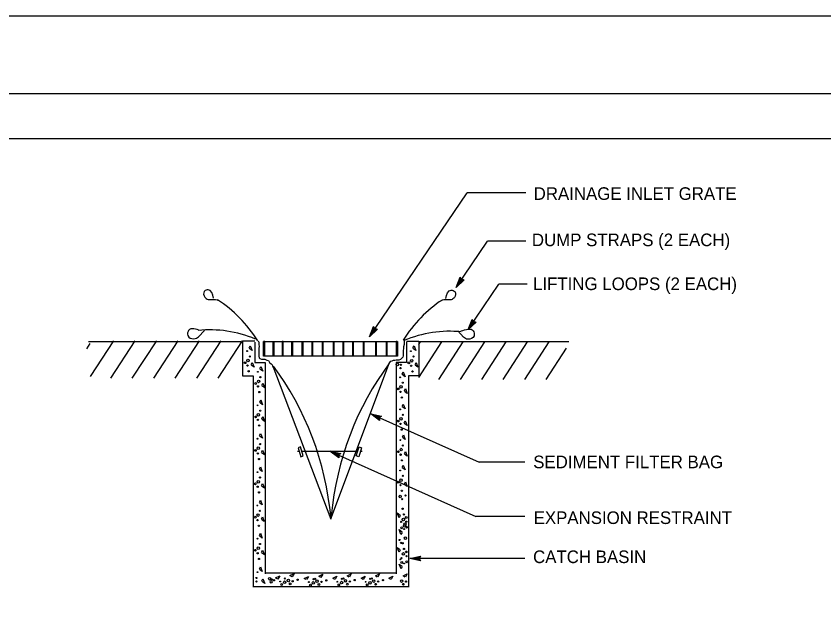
# Model space of a CAD drawing. Extents: x -894 to 866, y -472 to 714.
# Drawn here: x -667.6 to -218.5, y 385.8 to 713.6 of the extents above; entities that cross this region are included whole.
import ezdxf

# ---------------------------------------------------------------- set-up
doc = ezdxf.new("R2010")
doc.units = 0
for name, color, linetype in [('border_PLOTTING-ELEMENTS', 7, 'Continuous'), ('border_rw_22x34_Cut_Lines', 7, 'Continuous'), ('border_SHEET', 7, 'Continuous'), ('rd_PROFILE-OG', 7, 'Continuous'), ('temp_CONSTRUCTION', 7, 'Continuous'), ('temp_CONSTRUCTION-anno', 7, 'Continuous')]:
    doc.layers.add(name, color=color, linetype=linetype)

msp = doc.modelspace()

# ---------------------------------------------------------------- linework, layer by layer
at = {"layer": 'border_PLOTTING-ELEMENTS'}
for points in [[(-894.04, -472.44), (865.96, -472.44), (865.96, 713.56), (-894.04, 713.56)], [(-864.04, 670.56), (835.96, 670.56), (835.96, -429.44), (-864.04, -429.44)]]:
    msp.add_lwpolyline(points, close=True, dxfattribs=at)
at = {"layer": 'border_rw_22x34_Cut_Lines'}
msp.add_lwpolyline([(-864.04, 670.56), (835.96, 670.56), (835.96, -429.44), (-864.04, -429.44)], close=True, dxfattribs=at)
at = {"layer": 'border_SHEET'}
msp.add_line((-814.04, 645.56), (810.96, 645.56), dxfattribs=at)
at = {"layer": 'rd_PROFILE-OG'}
for p, q in [((-628.37, 528.64), (-626.39, 531.7)), ((-627.36, 532.73), (-542.74, 532.73)), ((-613.49, 533.19), (-626.39, 513.34)), ((-601.57, 533.19), (-615.12, 512.33)), ((-589.65, 533.19), (-603.2, 512.33)), ((-577.72, 533.19), (-591.27, 512.33)), ((-565.8, 533.19), (-579.35, 512.33)), ((-553.88, 533.19), (-567.42, 512.33)), ((-541.95, 533.19), (-555.5, 512.33)), ((-443.97, 532.73), (-360.23, 532.73)), ((-431.08, 532.53), (-443.97, 512.68)), ((-419.15, 532.53), (-432.7, 511.66)), ((-407.23, 532.53), (-420.78, 511.66)), ((-395.3, 532.53), (-408.85, 511.66)), ((-383.38, 532.53), (-396.93, 511.66)), ((-371.46, 532.53), (-385.01, 511.66)), ((-361.79, 529.05), (-373.08, 511.66))]:
    msp.add_line(p, q, dxfattribs=at)
at = {"layer": 'temp_CONSTRUCTION'}
for p, q in [((-566.17, 535.4), (-562.96, 538.87)), ((-418.82, 535.2), (-422.03, 538.67)), ((-534.82, 532.86), (-541.67, 532.91)), ((-450.56, 532.86), (-443.72, 532.91)), ((-443, 532.53), (-443.97, 531.04)), ((-511.22, 471.73), (-510.31, 471.73)), ((-508.76, 471.73), (-477.69, 471.73)), ((-476.14, 471.73), (-475.18, 471.73)), ((-529.06, 404.09), (-455.96, 404.09)), ((-535.9, 396.56), (-449.12, 396.56))]:
    msp.add_line(p, q, dxfattribs=at)
for points in [[(-541.67, 532.91), (-541.67, 513.63), (-535.9, 513.63), (-535.9, 396.14)], [(-538, 529.24), (-537.43, 530.4), (-536.43, 527.75), (-538, 528.9)], [(-534.82, 532.44), (-534.82, 521.15), (-529.06, 521.15), (-529.06, 403.67)], [(-532.97, 533.12), (-532.74, 532.34), (-532.74, 531.03), (-532.52, 529.99), (-532.74, 528.94), (-532.74, 527.9), (-532.74, 526.59), (-532.74, 525.55), (-532.74, 524.5), (-532.52, 523.72), (-532.07, 523.19), (-531.17, 522.93), (-530.27, 522.93), (-529.37, 522.93), (-528.24, 522.41), (-527.34, 522.15), (-526.67, 521.1), (-525.76, 520.32), (-525.32, 519.8), (-525.09, 519.02), (-524.64, 518.23)], [(-529.38, 524.91), (-529.38, 532.78), (-530.01, 532.78), (-530.01, 524.91)], [(-524.2, 524.74), (-524.2, 532.61), (-524.84, 532.61), (-524.84, 524.74)], [(-519.06, 524.74), (-519.06, 532.68), (-519.69, 532.68), (-519.69, 524.74)], [(-513.78, 524.74), (-513.78, 532.54), (-514.42, 532.54), (-514.42, 524.74)], [(-508.07, 524.74), (-508.07, 532.61), (-508.7, 532.61), (-508.7, 524.74)], [(-502.61, 524.74), (-502.61, 532.61), (-503.24, 532.61), (-503.24, 524.74)], [(-496.83, 524.74), (-496.83, 532.54), (-497.46, 532.54), (-497.46, 524.74)], [(-490.73, 524.74), (-490.73, 532.61), (-491.37, 532.61), (-491.37, 524.74)], [(-485.33, 524.74), (-485.33, 532.61), (-485.97, 532.61), (-485.97, 524.74)], [(-479.95, 524.74), (-479.95, 532.55), (-480.58, 532.55), (-480.58, 524.74)], [(-474.1, 524.74), (-474.1, 532.62), (-474.74, 532.62), (-474.74, 524.74)], [(-467.25, 524.74), (-467.25, 532.55), (-467.88, 532.55), (-467.88, 524.74)], [(-461.26, 524.74), (-461.26, 532.47), (-461.89, 532.47), (-461.89, 524.74)], [(-452.17, 534.17), (-451.95, 532.86), (-451.95, 532.08), (-451.95, 531.03), (-452.17, 529.73), (-452.17, 528.68), (-452.4, 527.9), (-452.4, 526.85), (-452.4, 525.81), (-452.4, 524.76), (-452.62, 523.98), (-453.3, 523.19), (-453.97, 522.67), (-454.87, 522.41), (-455.55, 522.41), (-456.22, 522.41), (-457.12, 522.15), (-458.02, 522.15), (-458.7, 521.89), (-459.6, 521.63), (-460.05, 521.1), (-460.5, 520.06), (-460.55, 519.73)], [(-455.74, 524.91), (-455.74, 532.64), (-456.38, 532.64), (-456.38, 524.91)], [(-450.56, 532.44), (-450.56, 521.15), (-456.33, 521.15), (-456.33, 403.67)], [(-443.72, 532.91), (-443.72, 513.63), (-449.48, 513.63), (-449.48, 396.14)], [(-446.97, 529.19), (-446.39, 530.35), (-445.4, 527.7), (-446.97, 528.86)], [(-536.86, 519.96), (-536.29, 521.12), (-535.29, 518.47), (-536.86, 519.63)], [(-445.82, 519.92), (-445.25, 521.07), (-444.25, 518.42), (-445.82, 519.58)], [(-532.11, 517.69), (-531.54, 518.85), (-530.54, 516.2), (-532.11, 517.36)], [(-524.84, 519.02), (-492.59, 433.97)], [(-492.57, 434.09), (-460.5, 519.55)], [(-452.9, 514.63), (-452.33, 515.79), (-451.33, 513.14), (-452.9, 514.3)], [(-530.97, 508.41), (-530.4, 509.57), (-529.4, 506.92), (-530.97, 508.08)], [(-451.75, 505.36), (-451.18, 506.52), (-450.19, 503.86), (-451.75, 505.02)], [(-532.19, 499.08), (-531.62, 500.24), (-530.62, 497.59), (-532.19, 498.75)], [(-452.93, 496.82), (-452.36, 497.98), (-451.36, 495.33), (-452.93, 496.49)], [(-531.05, 489.8), (-530.47, 490.96), (-529.47, 488.31), (-531.05, 489.47)], [(-451.79, 487.54), (-451.22, 488.7), (-450.22, 486.05), (-451.79, 487.21)], [(-532.26, 480.51), (-531.69, 481.67), (-530.69, 479.02), (-532.26, 480.18)], [(-452.82, 479.76), (-452.25, 480.92), (-451.25, 478.27), (-452.82, 479.43)], [(-531.12, 471.24), (-530.55, 472.39), (-529.55, 469.74), (-531.12, 470.9)], [(-451.68, 470.49), (-451.11, 471.65), (-450.11, 469), (-451.68, 470.16)], [(-532.3, 461.91), (-531.73, 463.07), (-530.73, 460.42), (-532.3, 461.58)], [(-452.9, 462.83), (-452.33, 463.99), (-451.33, 461.34), (-452.9, 462.5)], [(-531.16, 452.63), (-530.59, 453.79), (-529.59, 451.14), (-531.16, 452.3)], [(-451.75, 453.56), (-451.18, 454.72), (-450.19, 452.07), (-451.75, 453.23)], [(-532.38, 443.39), (-531.81, 444.55), (-530.81, 441.9), (-532.38, 443.06)], [(-454.14, 435.94), (-454.72, 434.79), (-455.7, 437.45), (-454.14, 436.27)], [(-454.14, 435.94), (-454.72, 434.79), (-455.7, 437.45), (-454.14, 436.27)], [(-531.24, 434.11), (-530.66, 435.27), (-529.66, 432.62), (-531.24, 433.78)], [(-453.05, 426.66), (-453.63, 425.5), (-454.61, 428.16), (-453.05, 426.99)], [(-453.05, 426.66), (-453.63, 425.5), (-454.61, 428.16), (-453.05, 426.99)], [(-532.3, 424.96), (-531.73, 426.12), (-530.73, 423.47), (-532.3, 424.63)], [(-454.11, 416.78), (-454.68, 415.63), (-455.67, 418.28), (-454.1, 417.11)], [(-454.11, 416.78), (-454.68, 415.63), (-455.67, 418.28), (-454.1, 417.11)], [(-531.16, 415.68), (-530.59, 416.84), (-529.59, 414.19), (-531.16, 415.35)], [(-453.01, 407.5), (-453.59, 406.34), (-454.58, 409), (-453.01, 407.83)], [(-453.01, 407.5), (-453.59, 406.34), (-454.58, 409), (-453.01, 407.83)], [(-532.3, 406.3), (-531.73, 407.46), (-530.73, 404.81), (-532.3, 405.97)], [(-532.3, 406.3), (-531.73, 407.46), (-530.73, 404.81), (-532.3, 405.97)], [(-530.97, 399.67), (-530.4, 400.83), (-529.4, 398.18), (-530.97, 399.34)], [(-522.36, 400.71), (-523.35, 401.38), (-521.07, 402.53), (-522.07, 400.71)], [(-522.36, 400.71), (-523.35, 401.38), (-521.07, 402.53), (-522.07, 400.71)], [(-514.37, 401.98), (-515.37, 402.65), (-513.08, 403.8), (-514.09, 401.98)], [(-514.37, 401.98), (-515.37, 402.65), (-513.08, 403.8), (-514.09, 401.98)], [(-506.39, 400.36), (-507.38, 401.03), (-505.1, 402.17), (-506.1, 400.36)], [(-506.39, 400.36), (-507.38, 401.03), (-505.1, 402.17), (-506.1, 400.36)], [(-498.4, 401.63), (-499.4, 402.3), (-497.11, 403.44), (-498.12, 401.62)], [(-498.4, 401.63), (-499.4, 402.3), (-497.11, 403.44), (-498.12, 401.62)], [(-490.6, 400.53), (-491.59, 401.21), (-489.31, 402.35), (-490.31, 400.53)], [(-490.6, 400.53), (-491.59, 401.21), (-489.31, 402.35), (-490.31, 400.53)], [(-482.61, 401.8), (-483.61, 402.47), (-481.32, 403.62), (-482.33, 401.8)], [(-482.61, 401.8), (-483.61, 402.47), (-481.32, 403.62), (-482.33, 401.8)], [(-474.86, 400.49), (-475.85, 401.16), (-473.56, 402.31), (-474.57, 400.49)], [(-474.86, 400.49), (-475.85, 401.16), (-473.56, 402.31), (-474.57, 400.49)], [(-466.87, 401.76), (-467.87, 402.43), (-465.58, 403.57), (-466.59, 401.76)], [(-466.87, 401.76), (-467.87, 402.43), (-465.58, 403.57), (-466.59, 401.76)], [(-459.39, 400.49), (-460.39, 401.16), (-458.1, 402.31), (-459.11, 400.49)], [(-459.39, 400.49), (-460.39, 401.16), (-458.1, 402.31), (-459.11, 400.49)], [(-451.41, 401.76), (-452.4, 402.43), (-450.12, 403.57), (-451.13, 401.76)], [(-451.41, 401.76), (-452.4, 402.43), (-450.12, 403.57), (-451.13, 401.76)]]:
    msp.add_lwpolyline(points, dxfattribs=at)
for points in [[(-530.09, 532.78), (-455.63, 532.73), (-455.63, 524.54), (-530.13, 524.54)], [(-509.52, 474.12), (-510.88, 473.54), (-509.32, 468.62), (-507.96, 469.2)], [(-476.93, 474.12), (-475.57, 473.54), (-477.13, 468.62), (-478.49, 469.2)]]:
    msp.add_lwpolyline(points, close=True, dxfattribs=at)
for centre, major_axis, start_param, end_param in [((-590.4, 483.52), (0, -82.94), 2.210524, 2.631954), ((-395.3, 483.84), (0, -82.94), 3.662214, 4.070632), ((-554.13, 457.13), (-23.21, 79.62), 5.682886, 6.126578), ((-432.46, 456.33), (-23.21, -79.62), 3.2982, 3.741892), ((-623.85, 417.6), (0, 153.67), 4.82356, 5.433519), ((-361.08, 418.8), (0, -153.67), 3.991258, 4.601218)]:
    msp.add_ellipse(centre, major_axis=major_axis, ratio=0.859864, start_param=start_param, end_param=end_param, dxfattribs=at)
for centre, major_axis in [((-539.15, 527.41), (0, 0.235)), ((-448.11, 527.37), (0, 0.235)), ((-540.29, 520.95), (0, 0.525)), ((-538.72, 522.11), (0, 0.741)), ((-537.72, 524.43), (0, 0.331)), ((-449.25, 520.91), (0, 0.525)), ((-447.68, 522.07), (0, 0.741)), ((-446.68, 524.39), (0, 0.331)), ((-539, 519.3), (0, 0.371)), ((-538.29, 516.15), (0, 0.37)), ((-455.59, 519.99), (0, 0.741)), ((-453.9, 517.97), (0, 0.371)), ((-453.67, 519.78), (0, 0.371)), ((-447.96, 519.25), (0, 0.371)), ((-533.25, 515.86), (0, 0.235)), ((-531.83, 512.88), (0, 0.331)), ((-454.04, 512.81), (0, 0.235)), ((-447.25, 516.11), (0, 0.37)), ((-534.39, 509.4), (0, 0.525)), ((-532.82, 510.56), (0, 0.741)), ((-533.11, 507.75), (0, 0.371)), ((-453.61, 507.51), (0, 0.741)), ((-452.61, 509.83), (0, 0.331)), ((-532.4, 504.6), (0, 0.37)), ((-455.18, 506.35), (0, 0.525)), ((-453.9, 504.69), (0, 0.371)), ((-453.18, 501.55), (0, 0.37)), ((-533.33, 497.25), (0, 0.235)), ((-531.9, 494.27), (0, 0.331)), ((-454.08, 495), (0, 0.235)), ((-534.47, 490.79), (0, 0.525)), ((-532.9, 491.95), (0, 0.741)), ((-453.65, 489.7), (0, 0.741)), ((-452.65, 492.01), (0, 0.331)), ((-533.19, 489.14), (0, 0.371)), ((-532.47, 485.99), (0, 0.37)), ((-455.22, 488.54), (0, 0.525)), ((-453.93, 486.88), (0, 0.371)), ((-453.22, 483.73), (0, 0.37)), ((-533.4, 478.69), (0, 0.235)), ((-453.96, 477.94), (0, 0.235)), ((-534.55, 472.23), (0, 0.525)), ((-532.98, 473.39), (0, 0.741)), ((-531.98, 475.71), (0, 0.331)), ((-455.1, 471.48), (0, 0.525)), ((-453.53, 472.64), (0, 0.741)), ((-452.54, 474.96), (0, 0.331)), ((-533.26, 470.57), (0, 0.371)), ((-532.55, 467.42), (0, 0.37)), ((-453.82, 469.83), (0, 0.371)), ((-453.11, 466.68), (0, 0.37)), ((-533.44, 460.08), (0, 0.235)), ((-454.04, 461.01), (0, 0.235)), ((-452.61, 458.03), (0, 0.331)), ((-534.58, 453.62), (0, 0.525)), ((-533.01, 454.78), (0, 0.741)), ((-532.02, 457.1), (0, 0.331)), ((-455.18, 454.55), (0, 0.525)), ((-453.61, 455.71), (0, 0.741)), ((-533.3, 451.97), (0, 0.371)), ((-532.59, 448.82), (0, 0.37)), ((-453.9, 452.89), (0, 0.371)), ((-453.18, 449.75), (0, 0.37)), ((-454.09, 446.61), (0, 0.741)), ((-452.97, 445.1), (0, 0.331)), ((-451.16, 447.1), (0, 0.331)), ((-533.52, 441.57), (0, 0.235)), ((-533.09, 436.27), (0, 0.741)), ((-532.09, 438.59), (0, 0.331)), ((-452.7, 439.74), (0, 0.37)), ((-452.7, 439.74), (0, 0.37)), ((-452, 436.59), (0, 0.371)), ((-452, 436.59), (0, 0.371)), ((-534.66, 435.11), (0, 0.525)), ((-533.38, 433.45), (0, 0.371)), ((-453.46, 432.45), (0, 0.331)), ((-453.46, 432.45), (0, 0.331)), ((-452.3, 433.78), (0, 0.741)), ((-452.3, 433.78), (0, 0.741)), ((-451.47, 431.29), (0, 0.741)), ((-450.72, 434.92), (0, 0.525)), ((-450.72, 434.92), (0, 0.525)), ((-450.65, 432.58), (0, 0.331)), ((-450.65, 432.58), (0, 0.331)), ((-532.66, 430.3), (0, 0.37)), ((-453.22, 429.1), (0, 0.525)), ((-453.22, 429.1), (0, 0.525)), ((-451.65, 430.26), (0, 0.741)), ((-451.9, 428.47), (0, 0.235)), ((-451.9, 428.47), (0, 0.235)), ((-450.47, 429.46), (0, 0.525)), ((-450.47, 429.46), (0, 0.525)), ((-533.44, 423.14), (0, 0.235)), ((-454.43, 422.42), (0, 0.331)), ((-451.13, 423.43), (0, 0.741)), ((-533.01, 417.84), (0, 0.741)), ((-532.02, 420.16), (0, 0.331)), ((-453.54, 420.78), (0, 0.331)), ((-452.66, 420.58), (0, 0.37)), ((-452.66, 420.58), (0, 0.37)), ((-451.96, 417.43), (0, 0.371)), ((-451.96, 417.43), (0, 0.371)), ((-534.58, 416.68), (0, 0.525)), ((-533.3, 415.02), (0, 0.371)), ((-452.26, 414.62), (0, 0.741)), ((-452.26, 414.62), (0, 0.741)), ((-450.69, 415.76), (0, 0.525)), ((-450.69, 415.76), (0, 0.525)), ((-450.61, 413.42), (0, 0.331)), ((-532.59, 411.87), (0, 0.37)), ((-454.03, 411.6), (0, 0.235)), ((-454.03, 411.6), (0, 0.235)), ((-453.18, 409.94), (0, 0.525)), ((-453.18, 409.94), (0, 0.525)), ((-453.27, 412.3), (0, 0.331)), ((-451.86, 409.31), (0, 0.235)), ((-451.86, 409.31), (0, 0.235)), ((-450.43, 410.3), (0, 0.525)), ((-450.43, 410.3), (0, 0.525)), ((-533.44, 404.48), (0, 0.235)), ((-533.44, 404.48), (0, 0.235)), ((-534.04, 401.28), (0, 0.331)), ((-526.7, 400.9), (0, 0.741)), ((-525.82, 399.08), (0, 0.741)), ((-525.4, 400.52), (0, 0.331)), ((-524.25, 400.02), (0, 0.371)), ((-518.22, 401.01), (0, 0.331)), ((-516.24, 399.84), (0, 0.741)), ((-513.82, 399.49), (0, 0.371)), ((-513.82, 399.49), (0, 0.371)), ((-511.11, 400.3), (0, 0.37)), ((-511.11, 400.3), (0, 0.37)), ((-502.25, 400.66), (0, 0.331)), ((-502.25, 400.66), (0, 0.331)), ((-501.41, 400.83), (0, 0.331)), ((-501.41, 400.83), (0, 0.331)), ((-500.27, 399.48), (0, 0.741)), ((-500.27, 399.48), (0, 0.741)), ((-495.14, 399.94), (0, 0.37)), ((-495.14, 399.94), (0, 0.37)), ((-486.47, 400.83), (0, 0.331)), ((-486.47, 400.83), (0, 0.331)), ((-485.62, 401.01), (0, 0.331)), ((-485.62, 401.01), (0, 0.331)), ((-484.48, 399.66), (0, 0.741)), ((-484.48, 399.66), (0, 0.741)), ((-479.35, 400.12), (0, 0.37)), ((-479.35, 400.12), (0, 0.37)), ((-470.72, 400.79), (0, 0.331)), ((-470.72, 400.79), (0, 0.331)), ((-469.88, 400.97), (0, 0.331)), ((-469.88, 400.97), (0, 0.331)), ((-468.74, 399.61), (0, 0.741)), ((-468.74, 399.61), (0, 0.741)), ((-463.6, 400.07), (0, 0.37)), ((-463.6, 400.07), (0, 0.37)), ((-453.27, 399.61), (0, 0.741)), ((-453.27, 399.61), (0, 0.741)), ((-533.92, 399.29), (0, 0.331)), ((-520.8, 399.37), (0, 0.235)), ((-520.8, 399.37), (0, 0.235)), ((-519.95, 397.71), (0, 0.525)), ((-519.95, 397.71), (0, 0.525)), ((-518.38, 398.87), (0, 0.741)), ((-515.25, 398), (0, 0.525)), ((-515.25, 398), (0, 0.525)), ((-504.83, 399.02), (0, 0.235)), ((-504.83, 399.02), (0, 0.235)), ((-503.98, 397.35), (0, 0.525)), ((-503.98, 397.35), (0, 0.525)), ((-502.41, 398.51), (0, 0.741)), ((-502.41, 398.51), (0, 0.741)), ((-499.28, 397.65), (0, 0.525)), ((-499.28, 397.65), (0, 0.525)), ((-497.85, 399.13), (0, 0.371)), ((-497.85, 399.13), (0, 0.371)), ((-489.04, 399.19), (0, 0.235)), ((-489.04, 399.19), (0, 0.235)), ((-488.19, 397.53), (0, 0.525)), ((-488.19, 397.53), (0, 0.525)), ((-486.62, 398.69), (0, 0.741)), ((-486.62, 398.69), (0, 0.741)), ((-483.49, 397.83), (0, 0.525)), ((-483.49, 397.83), (0, 0.525)), ((-482.06, 399.31), (0, 0.371)), ((-482.06, 399.31), (0, 0.371)), ((-473.3, 399.15), (0, 0.235)), ((-473.3, 399.15), (0, 0.235)), ((-472.44, 397.49), (0, 0.525)), ((-472.44, 397.49), (0, 0.525)), ((-470.87, 398.65), (0, 0.741)), ((-470.87, 398.65), (0, 0.741)), ((-467.75, 397.78), (0, 0.525)), ((-467.75, 397.78), (0, 0.525)), ((-466.32, 399.26), (0, 0.371)), ((-466.32, 399.26), (0, 0.371)), ((-452.29, 397.78), (0, 0.525)), ((-452.29, 397.78), (0, 0.525)), ((-450.85, 399.26), (0, 0.371)), ((-450.85, 399.26), (0, 0.371))]:
    msp.add_ellipse(centre, major_axis=major_axis, ratio=0.859864, dxfattribs=at)
for points in [[(-557.83, 556.78), (-560.82, 561.52), (-563, 560.57), (-562.73, 557.41), (-560.82, 556.15), (-557.56, 556.15), (-555.92, 555.83), (-555.38, 555.52)], [(-428.76, 556.58), (-425.76, 561.32), (-423.58, 560.37), (-423.86, 557.21), (-425.76, 555.95), (-429.03, 555.95), (-430.66, 555.63), (-431.21, 555.32)], [(-564.92, 538.78), (-571.71, 538.86), (-572.18, 536.03), (-568.79, 534.22), (-566.25, 535.32), (-565.88, 535.72)], [(-420.26, 538.58), (-413.48, 538.66), (-413, 535.83), (-416.39, 534.02), (-418.93, 535.12), (-419.31, 535.52)]]:
    msp.add_spline(points, degree=3, dxfattribs=at)
at = {"layer": 'temp_CONSTRUCTION-anno'}
for p, q in [((-471.13, 535.32), (-416.88, 615.32)), ((-384.12, 615.32), (-416.88, 615.32)), ((-423.02, 562.72), (-405.48, 588.58)), ((-384.12, 588.58), (-405.48, 588.58)), ((-420.75, 568.44), (-420.75, 568.44)), ((-418.54, 566.94), (-418.54, 566.94)), ((-423.02, 562.72), (-423.02, 562.72)), ((-416.33, 539.33), (-399.25, 564.52)), ((-383.45, 564.52), (-399.25, 564.52)), ((-414.07, 545.04), (-414.07, 545.04)), ((-411.86, 543.54), (-411.86, 543.54)), ((-468.86, 541.03), (-468.86, 541.03)), ((-466.65, 539.53), (-466.65, 539.53)), ((-416.33, 539.33), (-416.33, 539.33)), ((-471.13, 535.32), (-471.13, 535.32)), ((-470.46, 492.53), (-410.17, 465.58)), ((-470.46, 492.53), (-470.46, 492.53)), ((-464.44, 491.3), (-464.44, 491.3)), ((-465.53, 488.86), (-465.53, 488.86)), ((-493.18, 471.81), (-411.95, 435.5)), ((-493.18, 471.81), (-493.18, 471.81)), ((-488.25, 468.14), (-488.25, 468.14)), ((-487.16, 470.57), (-487.16, 470.57)), ((-384.78, 465.58), (-410.17, 465.58)), ((-384.78, 435.5), (-411.95, 435.5)), ((-442.75, 413.43), (-442.75, 413.43)), ((-384.78, 412.1), (-448.75, 412.1)), ((-448.75, 412.1), (-448.75, 412.1)), ((-442.75, 410.76), (-442.75, 410.76))]:
    msp.add_line(p, q, dxfattribs=at)
for points in [[(-418.54, 566.94), (-423.02, 562.72), (-420.75, 568.44), (-420.58, 568.06), (-422.24, 563.88), (-418.95, 566.96), (-419.36, 566.99), (-421.46, 565.01), (-420.4, 567.69), (-420.23, 567.31), (-420.69, 566.15), (-419.78, 567.01), (-420.1, 567.03), (-420.75, 568.44), (-420.1, 567.03)], [(-411.86, 543.54), (-416.33, 539.33), (-414.07, 545.04), (-413.89, 544.66), (-415.56, 540.48), (-412.27, 543.56), (-412.68, 543.59), (-414.78, 541.61), (-413.72, 544.29), (-413.55, 543.91), (-414, 542.75), (-413.09, 543.61), (-413.42, 543.63), (-414.07, 545.04), (-413.42, 543.63)], [(-466.65, 539.53), (-471.13, 535.32), (-468.86, 541.03), (-468.69, 540.65), (-470.35, 536.47), (-467.06, 539.55), (-467.47, 539.58), (-469.57, 537.6), (-468.51, 540.28), (-468.34, 539.9), (-468.8, 538.74), (-467.89, 539.6), (-468.21, 539.62), (-468.86, 541.03), (-468.21, 539.62)], [(-465.53, 488.86), (-470.46, 492.53), (-464.44, 491.3), (-464.78, 491.06), (-469.19, 491.97), (-465.58, 489.27), (-465.62, 489.68), (-467.94, 491.4), (-465.12, 490.82), (-465.46, 490.59), (-466.68, 490.84), (-465.67, 490.09), (-465.71, 490.41), (-464.44, 491.3), (-465.71, 490.41)], [(-488.25, 468.14), (-493.18, 471.81), (-487.16, 470.57), (-487.5, 470.34), (-491.9, 471.24), (-488.29, 468.55), (-488.34, 468.96), (-490.66, 470.68), (-487.83, 470.1), (-488.17, 469.86), (-489.39, 470.11), (-488.39, 469.37), (-488.43, 469.69), (-487.16, 470.57), (-488.43, 469.69)], [(-442.75, 410.76), (-448.75, 412.1), (-442.75, 413.43), (-442.96, 413.07), (-447.36, 412.1), (-442.96, 411.11), (-443.17, 411.47), (-445.98, 412.1), (-443.17, 412.72), (-443.39, 412.37), (-444.6, 412.1), (-443.38, 411.82), (-443.55, 412.1), (-442.75, 413.43), (-443.55, 412.1)]]:
    msp.add_lwpolyline(points, close=True, dxfattribs=at)

# ---------------------------------------------------------------- texts
for s, p in [('DRAINAGE INLET GRATE', (-379.85, 611.45)), ('DUMP STRAPS (2 EACH)', (-380.85, 585.72)), ('LIFTING LOOPS (2 EACH)', (-380.18, 561.31)), ('SEDIMENT FILTER BAG', (-380.1, 462.3)), ('EXPANSION RESTRAINT', (-379.85, 431.29)), ('CATCH BASIN', (-380.18, 409.57))]:
    msp.add_text(s, height=7, dxfattribs=at).set_placement(p)

doc.saveas('drawing.dxf')
